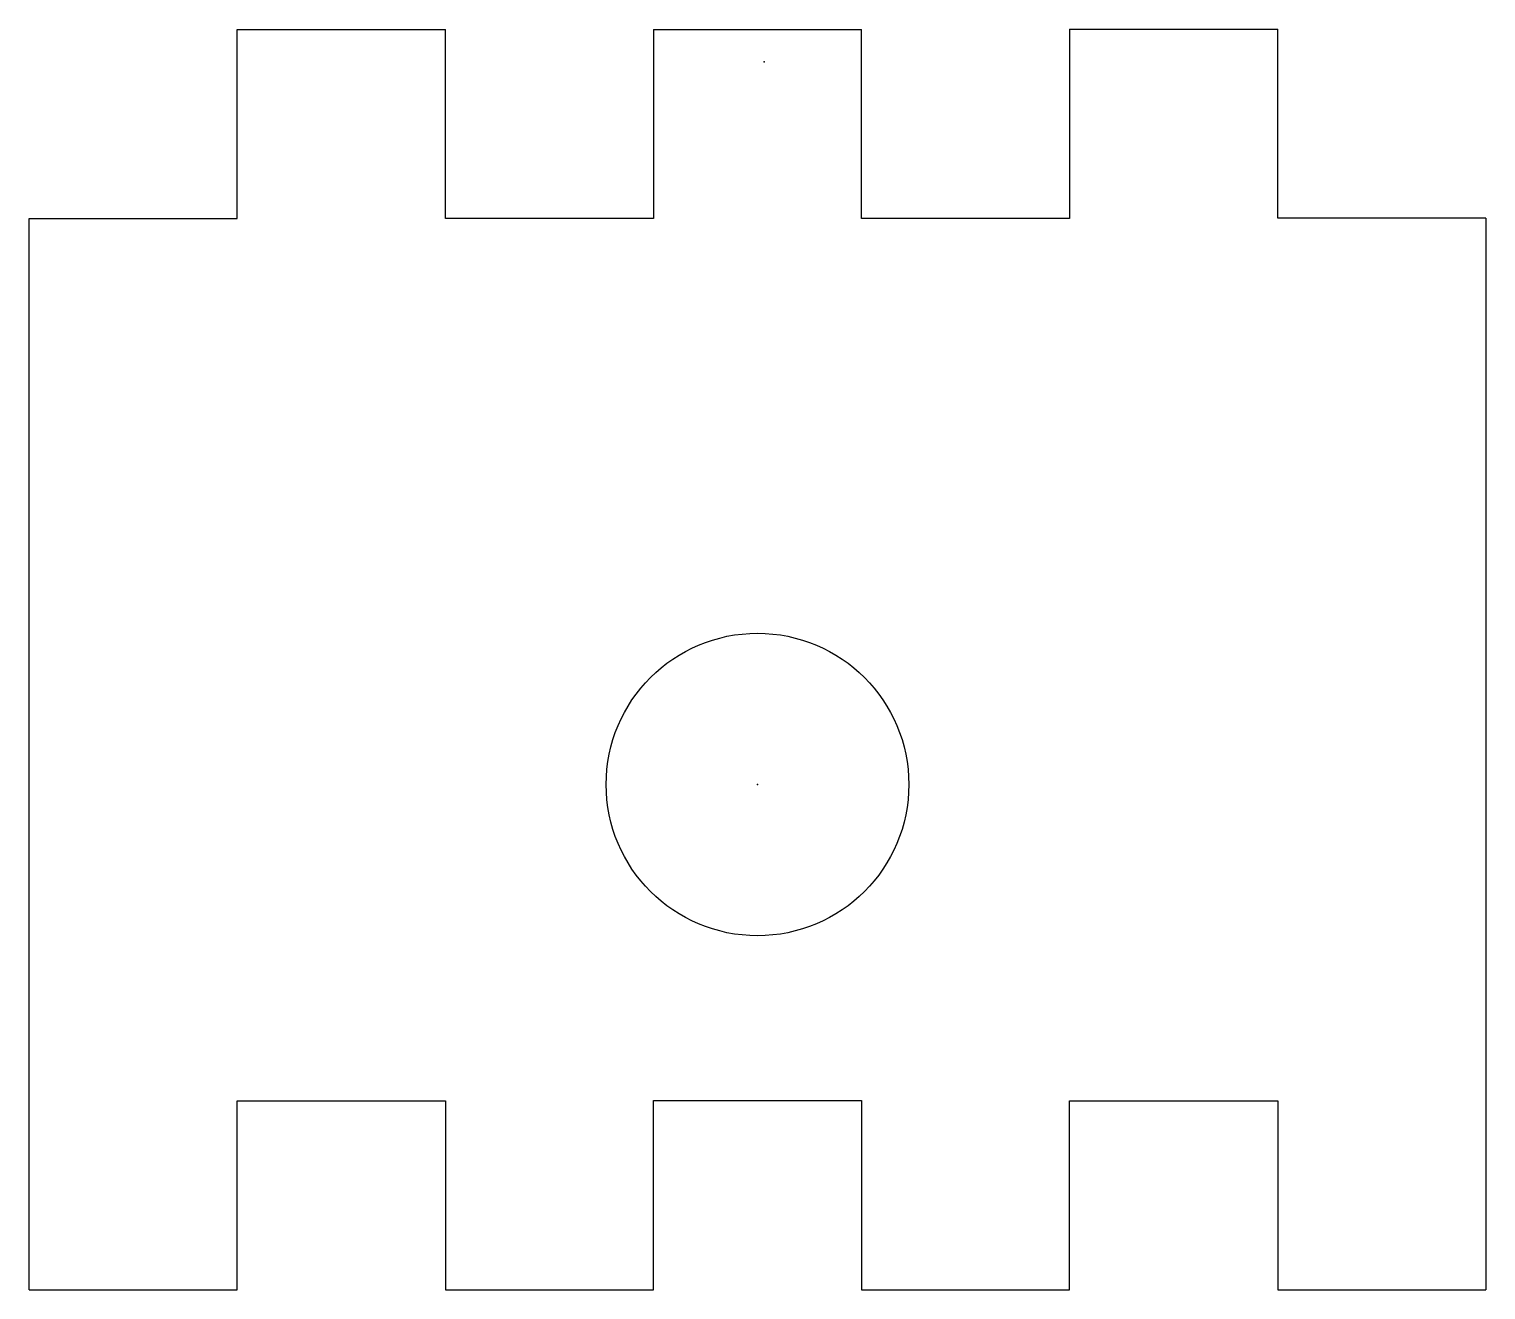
# Model space of a CAD drawing. Header units: millimetres. Extents: x -11.7 to 11.4, y -19.5 to 0.5.
import ezdxf

# ---------------------------------------------------------------- set-up
doc = ezdxf.new("R2010")
doc.units = ezdxf.units.MM
doc.header["$MEASUREMENT"] = 0
doc.layers.add('LowProfileSidePlate2026 v2_Sketch1', color=7, linetype='Continuous')

msp = doc.modelspace()

# ---------------------------------------------------------------- linework, layer by layer
at = {"layer": 'LowProfileSidePlate2026 v2_Sketch1'}
for p, q in [((-8.354, -2.485), (-8.354, 0.515)), ((-8.354, 0.515), (-5.054, 0.515)), ((-5.054, -2.485), (-5.054, 0.515)), ((-1.754, 0.515), (-1.754, -2.485)), ((-1.754, 0.515), (1.546, 0.515)), ((1.546, -2.485), (1.546, 0.515)), ((4.846, 0.52), (4.846, -2.485)), ((4.846, 0.52), (8.146, 0.52)), ((8.146, -2.48), (8.146, 0.52)), ((-11.654, -19.485), (-11.654, -2.485)), ((-11.654, -2.485), (-8.354, -2.485)), ((-1.754, -2.485), (-5.054, -2.485)), ((4.846, -2.485), (1.546, -2.485)), ((11.446, -2.48), (8.146, -2.48)), ((11.446, -2.48), (11.446, -19.485)), ((-8.354, -19.485), (-8.354, -16.485)), ((-8.354, -16.485), (-5.054, -16.485)), ((-5.054, -16.485), (-5.054, -19.485)), ((-1.754, -19.485), (-1.754, -16.481)), ((-1.754, -16.481), (1.546, -16.481)), ((1.546, -16.481), (1.546, -19.485)), ((4.846, -16.483), (8.146, -16.483)), ((4.846, -19.485), (4.846, -16.483)), ((8.146, -16.483), (8.146, -19.485)), ((-11.654, -19.485), (-8.354, -19.485)), ((-5.054, -19.485), (-1.754, -19.485)), ((1.546, -19.485), (4.846, -19.485)), ((8.146, -19.485), (11.446, -19.485))]:
    msp.add_line(p, q, dxfattribs=at)
msp.add_circle((-0.104, -11.466), 2.4, dxfattribs=at)
for p in [(0, 0), (-0.104, -11.466)]:
    msp.add_point(p, dxfattribs=at)

doc.saveas('drawing.dxf')
